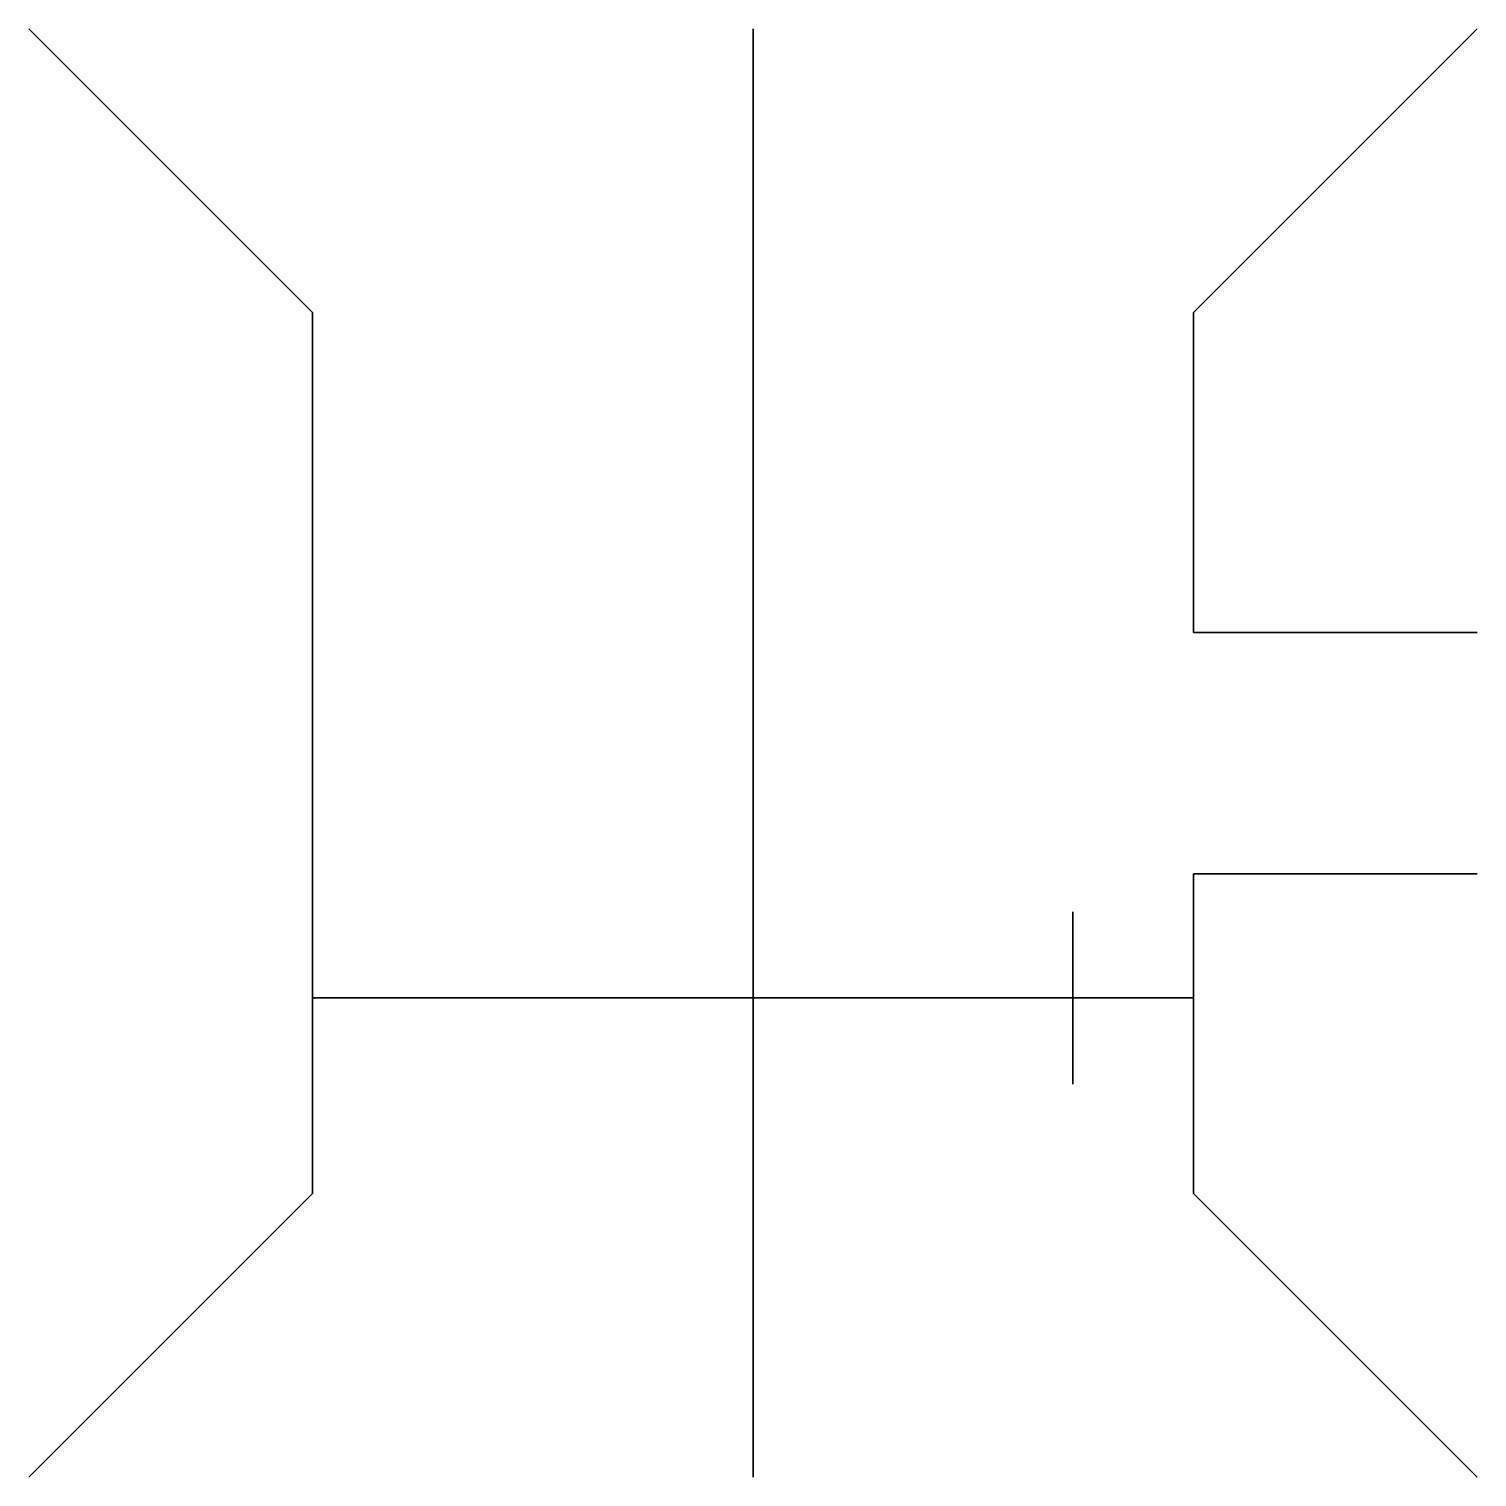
# Model space of a CAD drawing. Header units: metres. Extents: x 132.50319 to 132.50919, y 114.7662 to 114.7722.
import ezdxf

# ---------------------------------------------------------------- set-up
doc = ezdxf.new("R2010")
doc.units = ezdxf.units.M
doc.header["$MEASUREMENT"] = 0

msp = doc.modelspace()

# ---------------------------------------------------------------- linework, layer by layer
at = {"color": 14, "lineweight": 30}
for p, q in [((132.5031919, 114.7722043), (132.5043668, 114.7710294)), ((132.5061919, 114.7722043), (132.5061919, 114.7662043)), ((132.5091919, 114.7722043), (132.5080169, 114.7710294)), ((132.5043668, 114.7710294), (132.5043668, 114.7673793)), ((132.5080169, 114.7710294), (132.5080169, 114.7697043)), ((132.5080169, 114.7697043), (132.5091919, 114.7697043)), ((132.5080169, 114.7687043), (132.5080169, 114.7673793)), ((132.5080169, 114.7687043), (132.5091919, 114.7687043)), ((132.5075169, 114.7685466), (132.5075169, 114.7678324)), ((132.5043668, 114.7681892), (132.5080169, 114.7681892)), ((132.5031919, 114.7662043), (132.5043668, 114.7673793)), ((132.5091919, 114.7662043), (132.5080169, 114.7673793))]:
    msp.add_line(p, q, dxfattribs=at)

doc.saveas('drawing.dxf')
